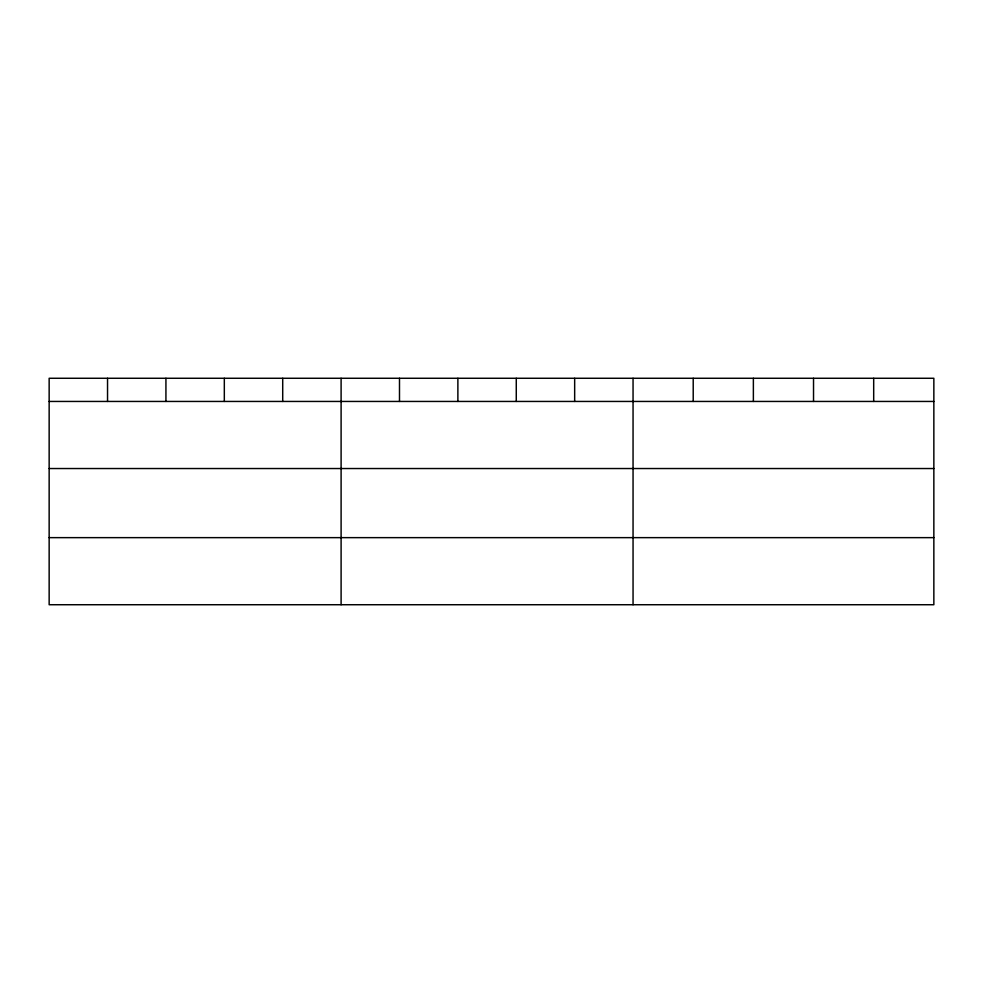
<?xml version="1.0" encoding="UTF-8"?>
<svg xmlns="http://www.w3.org/2000/svg" width="983" height="983" viewBox="0 0 983 983"><rect width="100%" height="100%" fill="white"/><g stroke="black" fill="none" stroke-linecap="round" stroke-linejoin="round"><path stroke-width="1.47" d="M933.85 468.535L933.85 378.271L49.15 378.271L49.15 604.729L933.85 604.729L933.85 468.535L49.15 468.535M49.15 401.445L933.85 401.445M49.15 537.64L933.85 537.64M873.69 378.271L873.69 401.445M813.531 378.271L813.531 401.445M753.371 378.271L753.371 401.445M693.212 378.271L693.212 401.445M633.052 378.271L633.052 604.729M574.662 378.271L574.662 401.445M516.272 378.271L516.272 401.445M457.881 378.271L457.881 401.445M399.491 378.271L399.491 401.445M341.101 378.271L341.101 604.729M282.711 378.271L282.711 401.445M224.321 378.271L224.321 401.445M165.93 378.271L165.93 401.445M107.54 378.271L107.54 401.445"/></g></svg>
